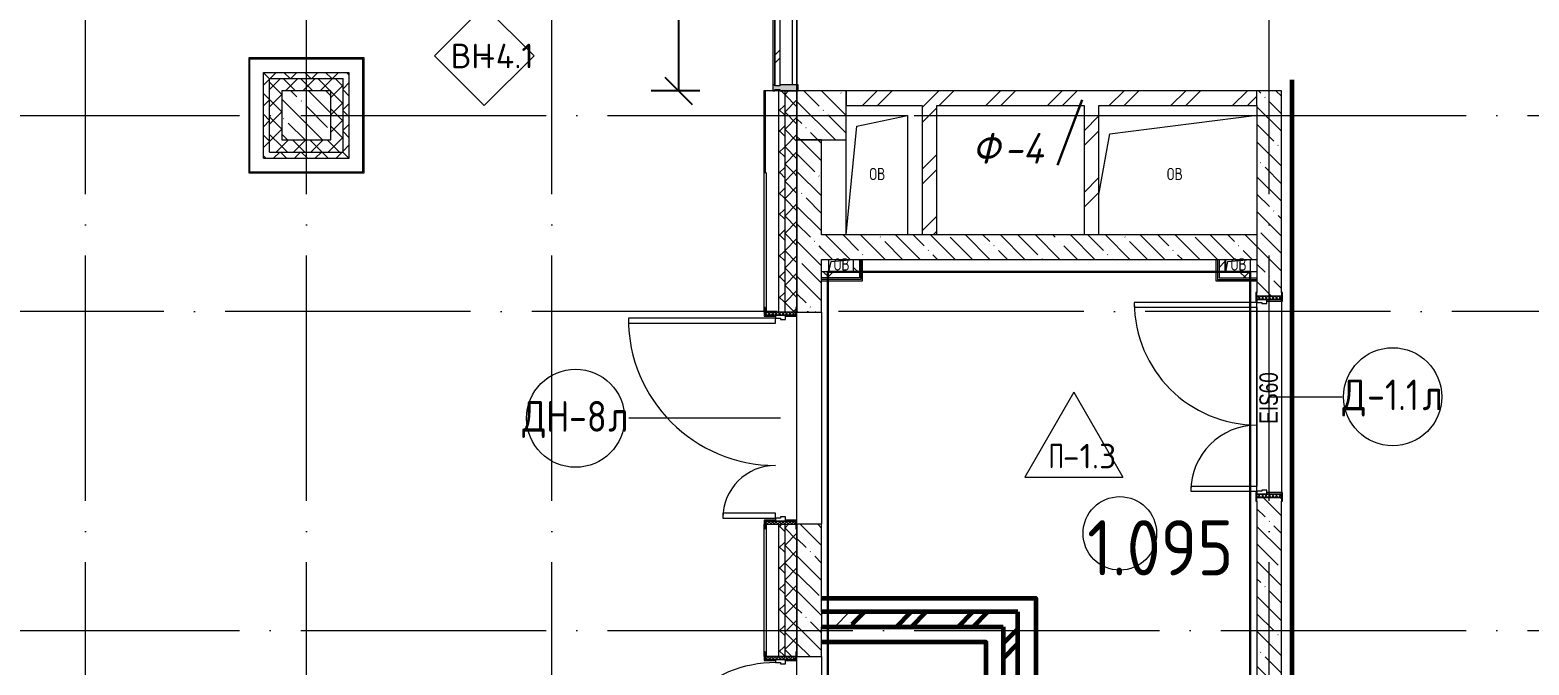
# Model space of a CAD drawing. Header units: millimetres. Extents: x -592259 to 288321, y -552984 to 293768.
# Drawn here: x 142535 to 154756, y 5742 to 10921 of the extents above; entities that cross this region are included whole.
import ezdxf

# ---------------------------------------------------------------- set-up
doc = ezdxf.new("R2010")
doc.units = ezdxf.units.MM
doc.linetypes.add('ADSK_Линия сетки', pattern=[2500, 2000, -250, 0, -250])
doc.layers.get('Defpoints').update_dxf_attribs({"color": 250})
for name, color, linetype, lineweight in [('0) кирпич', 30, 'Continuous', 60), ('2)Фархверки', 40, 'Continuous', 30), ('4.1) Штук. 3 вып', 6, 'Continuous', 60), ('4.1.1) Штук.  швы3 вып.', 6, 'Continuous', 60), ('4.2) Штук 4 вып', 6, 'Continuous', 60), ('4.7) Штук. 6 вып.', 6, 'Continuous', 30), ('A-____-____-DIMS', 250, 'Continuous', 9), ('A-AREA-____-IDEN', 250, 'Continuous', 9), ('A-DETL-GENF-OTLN', 250, 'Continuous', 5), ('A-DOOR-____-IDEN', 250, 'Continuous', 9), ('A-DOOR-____-MCUT', 250, 'Continuous', 5), ('A-DOOR-____-OTLN', 250, 'Continuous', 5), ('A-DOOR-FRAM-MCUT', 250, 'Continuous', 5), ('A-DOOR-FRAM-OTLN', 250, 'Continuous', 5), ('A-FLOR-____-IDEN', 250, 'Continuous', 9), ('A-FLOR-____-OTLN', 250, 'Continuous', 9), ('A-GLAZ-____-MCUT', 250, 'Continuous', 9), ('A-GLAZ-____-OTLN', 250, 'Continuous', 5), ('A-GLAZ-CWMG-MCUT', 250, 'Continuous', 9), ('A-GLAZ-CWMG-OTLN', 250, 'Continuous', 5), ('A-WALL-____-IDEN', 250, 'Continuous', 9), ('A-WALL-____-MCUT', 250, 'Continuous', 13), ('A-WALL-____-PATT', 250, 'Continuous', 13), ('A-WALL-FNSH-MCUT', 250, 'Continuous', 13), ('I-WALL-____-OTLN', 250, 'Continuous', 9), ('S-COLS-____-MCUT', 250, 'Continuous', 25), ('S-COLS-____-OTLN', 250, 'Continuous', 9), ('S-GRID-____-OTLN', 250, 'Continuous', 9)]:
    doc.layers.add(name, color=color, linetype=linetype, lineweight=lineweight)
doc.styles.add('Arial Narrow', font='ARIALN.TTF', dxfattribs={"width": 0.9, "height": 150})
doc.styles.add('GOST Common_1', font='', dxfattribs={"width": 0.9, "height": 250})
doc.styles.add('ISOCPEUR', font='isocpeur.ttf', dxfattribs={"width": 0.8, "height": 100})
doc.styles.add('ISOCPEUR_1', font='isocpeur.ttf', dxfattribs={"width": 0.9, "height": 250})
doc.styles.add('ISOCPEUR_2', font='isocpeur.ttf', dxfattribs={"height": 160})
doc.styles.add('ISOCPEUR_I', font='isocpeui.ttf', dxfattribs={"width": 0.9, "height": 12.5})
doc.styles.get("Standard").update_dxf_attribs({"font": 'ГОСТ тип А.ttf'})
doc.styles.get('GOST Common_1').set_extended_font_data('GOST Common')
doc.dimstyles.new('А3', dxfattribs={"dimtxt": 333, "dimasz": 222, "dimexe": 222, "dimexo": 111, "dimgap": 111, "dimtad": 1, "dimtoh": 1, "dimdec": 0, "dimrnd": 0.0015, "dimzin": 0, "dimdsep": 46, "dimtxsty": 'Standard', "dimblk": 'OBLIQUE', "dimcen": 0, "dimclrd": 7, "dimclre": 7, "dimclrt": 7, "dimadec": 0, "dimazin": 0, "dimtfac": 1, "dimtdec": 0, "dimtofl": 0, "dimtmove": 0, "dimatfit": 3, "dimfxl": 1, "dimtolj": 1, "dimtzin": 0, "dimarcsym": 0})
pattern_1 = [(45, (12287.9, -0.0006), (-251.4472, 251.4472), []), (45, (12287.9, 381), (-251.4472, 251.4472), [])]
pattern_2 = [(45, (12287.91, -0.0006), (-70.71068, 70.71068), []), (135, (12287.91, -0.0006), (-70.71068, -70.71068), [])]
pattern_3 = [(135, (12287.91, -0.0006), (-84.85281, -84.85281), []), (225, (12287.91, -0.0006), (84.85281, -84.85281), [])]
pattern_4 = [(135, (12287.91, -0.0006), (-142.5612, -142.5612), []), (135, (12430.48, -0.0006), (-142.5612, -142.5612), [252.016, -50.403, 3.353, -47.05])]
pattern_5 = [(45, (12287.91, -0.0006), (-141.42136, 141.42136), []), (135, (12287.91, -0.0006), (-141.42136, -141.42136), [])]

# ---------------------------------------------------------------- blocks, each defined once
blk = doc.blocks.new('Дверь_СКБ_1Ст_Наружная - Общешкольная светлая из подвала с фрамугой_ncs s 1020-Y90R_ДН9-35292527-АР1_Маркировочный план 1 этажа С2и3')
at = {"layer": 'A-DOOR-____-OTLN'}
h = blk.add_hatch(dxfattribs=at)
h.set_pattern_fill('FP_56', color=256, style=0, pattern_type=2)
h.set_pattern_definition([(135, (1751.41, 209.685), (-14.14214, -14.14214), []), (225, (1751.41, 209.685), (14.14214, -14.14214), [])])
h.paths.add_polyline_path([(544.5, 65), (544.5, -115), (569.5, -115), (569.5, 135), (544.5, 135), (544.5, 124.4)])
at = {"layer": 'A-DOOR-FRAM-OTLN'}
h = blk.add_hatch(dxfattribs=at)
h.set_pattern_fill('FP_57', color=256, style=0, pattern_type=2)
h.set_pattern_definition([(45, (-371.384, 209.685), (-14.1421, 14.1421), []), (135, (-371.384, 209.685), (-14.1421, -14.1421), [])])
h.paths.add_polyline_path([(-530.5, 135), (-530.5, -115), (-505.5, -115), (-505.5, 135)])
at = {"layer": 'A-DOOR-____-MCUT'}
for p, q in [((-480.5, 1050), (-480.5, 50)), ((-440.5, 1050), (-480.5, 1050)), ((-440.5, 50), (-440.5, 1050)), ((-480.5, 50), (-440.5, 50))]:
    blk.add_line(p, q, dxfattribs=at)
at = {"layer": 'A-DOOR-____-OTLN'}
for p, q in [((-497.5, 143), (-567.5, 143)), ((-567.5, 143), (-567.5, 135)), ((-567.5, 135), (-505.5, 135)), ((-505.5, 135), (-505.5, 50)), ((-497.5, 50), (-497.5, 143)), ((606.5, 143), (536.5, 143)), ((536.5, 143), (536.5, 50)), ((544.5, 50), (544.5, 135)), ((544.5, 135), (606.5, 135)), ((606.5, 135), (606.5, 143)), ((-505.5, 50), (-497.5, 50)), ((536.5, 50), (544.5, 50)), ((-567.5, -115), (-567.5, -123)), ((-505.5, -115), (-567.5, -115)), ((-497.5, -30), (-505.5, -30)), ((-505.5, -30), (-505.5, -115)), ((-497.5, -123), (-497.5, -30)), ((544.5, -30), (536.5, -30)), ((536.5, -30), (536.5, -123)), ((544.5, -115), (544.5, -30)), ((606.5, -115), (544.5, -115)), ((606.5, -123), (606.5, -115)), ((-567.5, -123), (-497.5, -123)), ((536.5, -123), (606.5, -123))]:
    blk.add_line(p, q, dxfattribs=at)
blk.add_arc((-480.5, 50), 1000, 360, 90, dxfattribs=at)
at = {"layer": 'A-DOOR-FRAM-MCUT'}
for p, q in [((-505.5, 135), (-530.5, 135)), ((-530.5, 135), (-530.5, -115)), ((-505.5, -115), (-505.5, 135)), ((569.5, 135), (544.5, 135)), ((544.5, 135), (544.5, -115)), ((569.5, -115), (569.5, 135)), ((-480.5, 50), (-505.5, 50)), ((-505.5, 50), (-505.5, -30)), ((-480.5, 10), (-480.5, 50)), ((-470.5, 10), (-480.5, 10)), ((-470.5, -30), (-470.5, 10)), ((519.5, 10), (509.5, 10)), ((509.5, 10), (509.5, -30)), ((519.5, 50), (519.5, 10)), ((544.5, 50), (519.5, 50)), ((544.5, -30), (544.5, 50)), ((-530.5, -115), (-505.5, -115)), ((-505.5, -30), (-470.5, -30)), ((509.5, -30), (544.5, -30)), ((544.5, -115), (569.5, -115))]:
    blk.add_line(p, q, dxfattribs=at)
blk = doc.blocks.new('Дверь_СКБ_2Ст_Внутренняя1 - Н_Д-1_1_1640x2100h_ЛК-42029885-АР1_Маркировочный план 1 этажа С2и3')
at = {"layer": 'A-DOOR-____-OTLN'}
h = blk.add_hatch(dxfattribs=at)
h.set_pattern_fill('FP_48', color=256, style=0, pattern_type=2)
h.set_pattern_definition([(135, (1481.41, 164.685), (-14.14214, -14.14214), []), (225, (1481.41, 164.685), (14.14214, -14.14214), [])])
h.paths.add_polyline_path([(807, 31), (807, -100), (832, -100), (832, 100), (807, 100), (807, 36)])
at = {"layer": 'A-DOOR-FRAM-OTLN'}
h = blk.add_hatch(dxfattribs=at)
h.set_pattern_fill('FP_49', color=256, style=0, pattern_type=2)
h.set_pattern_definition([(45, (-641.384, 164.685), (-14.1421, 14.1421), []), (135, (-641.384, 164.685), (-14.1421, -14.1421), [])])
h.paths.add_polyline_path([(-808, -100), (-783, -100), (-783, 100), (-808, 100)])
at = {"layer": 'A-DOOR-____-MCUT'}
for p, q in [((782, 1100), (742, 1100)), ((742, 1100), (742, 100)), ((782, 100), (782, 1100)), ((-758, 640), (-758, 100)), ((-718, 640), (-758, 640)), ((-718, 100), (-718, 640)), ((-758, 100), (-718, 100)), ((742, 100), (782, 100))]:
    blk.add_line(p, q, dxfattribs=at)
at = {"layer": 'A-DOOR-____-OTLN'}
for centre, radius, start, end in [((782, 100), 1000, 90, 180), ((-758, 100), 540, 0, 90)]:
    blk.add_arc(centre, radius, start, end, dxfattribs=at)
at = {"layer": 'A-DOOR-FRAM-MCUT'}
for p, q in [((-768, 108), (-838, 108)), ((-838, 108), (-838, 100)), ((-838, 100), (-768, 100)), ((-783, 100), (-808, 100)), ((-808, 100), (-808, -100)), ((-758, 100), (-783, 100)), ((-783, 100), (-783, 20)), ((-783, -100), (-783, 100)), ((-768, 100), (-783, 100)), ((-783, 100), (-783, 99)), ((-783, 99), (-768, 99)), ((-783, 20), (-748, 20)), ((-768, 20), (-783, 20)), ((-783, 20), (-783, -100)), ((-768, 100), (-768, 108)), ((-768, 99), (-768, 100)), ((-768, -100), (-768, 20)), ((-758, 60), (-758, 100)), ((-748, 60), (-758, 60)), ((-748, 20), (-748, 60)), ((782, 60), (772, 60)), ((772, 60), (772, 20)), ((772, 20), (807, 20)), ((782, 100), (782, 60)), ((807, 100), (782, 100)), ((862, 108), (792, 108)), ((792, 108), (792, 100)), ((807, 100), (792, 100)), ((792, 100), (792, 99)), ((792, 100), (862, 100)), ((792, 99), (807, 99)), ((807, 20), (792, 20)), ((792, 20), (792, -100)), ((807, 20), (807, 100)), ((832, 100), (807, 100)), ((807, 100), (807, -100)), ((807, 99), (807, 100)), ((807, -100), (807, 20)), ((832, -100), (832, 100)), ((862, 100), (862, 108)), ((-768, -100), (-838, -100)), ((-838, -100), (-838, -108)), ((-838, -108), (-768, -108)), ((-808, -100), (-783, -100)), ((-783, -100), (-768, -100)), ((-768, -108), (-768, -100)), ((792, -100), (807, -100)), ((862, -100), (792, -100)), ((792, -100), (792, -108)), ((792, -108), (862, -108)), ((807, -100), (832, -100)), ((862, -108), (862, -100))]:
    blk.add_line(p, q, dxfattribs=at)
blk = doc.blocks.new('BSC_Колонна _Прямоугольная - 400x400-V70-АР1_Маркировочный план 1 этажа С2и3')
at = {"layer": 'S-COLS-____-OTLN', "lineweight": 5}
h = blk.add_hatch(dxfattribs=at)
h.set_pattern_fill('FP_106', color=256, style=0, pattern_type=2)
h.set_pattern_definition([(135, (-132499.98, -10225), (-142.56192, -142.56192), []), (135, (-132357.42, -10225), (-142.56192, -142.56192), [252.016, -50.403, 3.353, -47.05])])
h.paths.add_polyline_path([(-200, -200), (200, -200), (200, 200), (-200, 200)])
at = {"layer": 'S-COLS-____-MCUT', "lineweight": 5}
for p, q in [((200, 200), (-200, 200)), ((-200, 200), (-200, -200)), ((200, -200), (200, 200)), ((-200, -200), (200, -200))]:
    blk.add_line(p, q, dxfattribs=at)
blk = doc.blocks.new('_Wn_-As_OpeningMEP_floor__Rectangular - _Wn_-As_OpeningMEP_floor__Rectangular-V76-АР1_Маркировочный план 1 этажа С2и3')
at = {"layer": 'A-DETL-GENF-OTLN', "lineweight": 5}
for p, q in [((-100, 0), (-82, 82)), ((-82, 82), (100, 100))]:
    blk.add_line(p, q, dxfattribs=at)
blk = doc.blocks.new('_Wn_-As_OpeningMEP_floor__Rectangular - _Wn_-As_OpeningMEP_floor__Rectangular-34854662-АР1_Маркировочный план 1 этажа С2и3')
at = {"layer": 'A-DETL-GENF-OTLN', "lineweight": 5}
for p, q in [((-524, 386), (675, 538)), ((-614, -108), (-524, 386))]:
    blk.add_line(p, q, dxfattribs=at)
blk = doc.blocks.new('_Wn_-As_OpeningMEP_floor__Rectangular - _Wn_-As_OpeningMEP_floor__Rectangular-34854785-АР1_Маркировочный план 1 этажа С2и3')
at = {"layer": 'A-DETL-GENF-OTLN', "lineweight": 5}
for p, q in [((-162, 450), (250, 537)), ((-250, -437), (-162, 450))]:
    blk.add_line(p, q, dxfattribs=at)
blk = doc.blocks.new('Прямоугольный импост - Импост структурный с накладкой - 190мм-21850607-АР1_Маркировочный план 1 этажа С2и3')
at = {"layer": 'A-GLAZ-CWMG-OTLN'}
blk.add_hatch(color=50, dxfattribs=at).paths.add_polyline_path([(0, -40), (0, -190), (-50, -190), (-50, -40), (-40, -40), (-40, 0), (-50, 0), (-50, 17), (0, 17), (0, 0), (-10, 0), (-10, -40)])
at = {"layer": 'A-GLAZ-CWMG-MCUT', "lineweight": 5}
for p, q in [((-50, 0), (-50, 17)), ((-50, 17), (0, 17)), ((-40, 0), (-50, 0)), ((-40, -40), (-40, 0)), ((0, 0), (-10, 0)), ((-10, 0), (-10, -40)), ((0, 17), (0, 0)), ((-50, -190), (-50, -40)), ((-50, -40), (-40, -40)), ((-10, -40), (0, -40)), ((0, -40), (0, -190)), ((0, -190), (-50, -190))]:
    blk.add_line(p, q, dxfattribs=at)
blk = doc.blocks.new('PNS_Панель прямоугольная2 - Нр_Стекло - 40мм-36115973-АР1_Маркировочный план 1 этажа С2и3')
at = {"layer": 'A-GLAZ-____-OTLN'}
h = blk.add_hatch(dxfattribs=at)
h.set_pattern_fill('FP_113', color=256, style=0, pattern_type=2)
h.set_pattern_definition([(135, (10867.5, -136420), (-282.8427, -282.8427), [200, -600]), (135, (10967.5, -136620), (-282.8427, -282.8427), [600, -200]), (135, (11067.5, -136220), (-282.8427, -282.8427), [200, -600])])
h.paths.add_polyline_path([(502.5, 0), (502.5, 40), (-502.5, 40), (-502.5, 0), (492.5, 0)])
at = {"layer": 'A-GLAZ-____-MCUT', "lineweight": 5}
for p, q in [((-492.5, 40), (492.5, 40)), ((492.5, 0), (-492.5, 0))]:
    blk.add_line(p, q, dxfattribs=at)
at = {"layer": 'A-GLAZ-____-OTLN'}
blk.add_line((-502.5, 0), (502.5, 0), dxfattribs=at)
blk = doc.blocks.new('Прямоугольный импост - Импост структурный с накладкой - 160мм-36115964-АР1_Маркировочный план 1 этажа С2и3')
at = {"layer": 'A-GLAZ-CWMG-OTLN'}
for p, q in [((136303, 11460), (136303, 10475)), ((136460, 11460), (136460, 10475))]:
    blk.add_line(p, q, dxfattribs=at)
blk = doc.blocks.new('Дверь_СКБ_2Ст_Наружная - Входная дверь 1730х2300Л_NCS S 1020-Y90R_ДН8Л-35292341-АР1_Маркировочный план 1 этажа С2и3')
at = {"layer": 'A-DOOR-____-OTLN'}
h = blk.add_hatch(dxfattribs=at)
h.set_pattern_fill('FP_114', color=256, style=0, pattern_type=2)
h.set_pattern_definition([(135, (1436.41, 199.685), (-14.14214, -14.14214), []), (225, (1436.41, 199.685), (14.14214, -14.14214), [])])
h.paths.add_polyline_path([(859.5, -125), (884.5, -125), (884.5, 125), (859.5, 125), (859.5, -35)])
at = {"layer": 'A-DOOR-FRAM-OTLN'}
h = blk.add_hatch(dxfattribs=at)
h.set_pattern_fill('FP_115', color=256, style=0, pattern_type=2)
h.set_pattern_definition([(45, (-686.384, 199.685), (-14.1421, 14.1421), []), (135, (-686.384, 199.685), (-14.1421, -14.1421), [])])
h.paths.add_polyline_path([(-845.5, 125), (-845.5, -125), (-820.5, -125), (-820.5, 125)])
at = {"layer": 'A-DOOR-____-MCUT'}
for p, q in [((834.5, 1240), (794.5, 1240)), ((794.5, 1240), (794.5, 40)), ((834.5, 40), (834.5, 1240)), ((-795.5, 470), (-795.5, 40)), ((-755.5, 470), (-795.5, 470)), ((-755.5, 40), (-755.5, 470)), ((-795.5, 40), (-755.5, 40)), ((794.5, 40), (834.5, 40))]:
    blk.add_line(p, q, dxfattribs=at)
at = {"layer": 'A-DOOR-____-OTLN'}
for p, q in [((-812.5, 133), (-882.5, 133)), ((-882.5, 133), (-882.5, 125)), ((-882.5, 125), (-820.5, 125)), ((-820.5, 125), (-820.5, 40)), ((-812.5, 40), (-812.5, 133)), ((921.5, 133), (851.5, 133)), ((851.5, 133), (851.5, 40)), ((859.5, 40), (859.5, 125)), ((859.5, 125), (921.5, 125)), ((921.5, 125), (921.5, 133)), ((-820.5, 40), (-812.5, 40)), ((851.5, 40), (859.5, 40)), ((-812.5, -40), (-820.5, -40)), ((-820.5, -40), (-820.5, -125)), ((-812.5, -133), (-812.5, -40)), ((859.5, -40), (851.5, -40)), ((851.5, -40), (851.5, -133)), ((859.5, -125), (859.5, -40)), ((-882.5, -125), (-882.5, -133)), ((-820.5, -125), (-882.5, -125)), ((-882.5, -133), (-812.5, -133)), ((851.5, -133), (921.5, -133)), ((921.5, -125), (859.5, -125)), ((921.5, -133), (921.5, -125))]:
    blk.add_line(p, q, dxfattribs=at)
for centre, radius, start, end in [((834.5, 40), 1200, 90, 180), ((-795.5, 40), 430, 0, 90)]:
    blk.add_arc(centre, radius, start, end, dxfattribs=at)
at = {"layer": 'A-DOOR-FRAM-MCUT'}
for p, q in [((-820.5, 125), (-845.5, 125)), ((-845.5, 125), (-845.5, -125)), ((-820.5, -125), (-820.5, 125)), ((884.5, 125), (859.5, 125)), ((859.5, 125), (859.5, -125)), ((884.5, -125), (884.5, 125)), ((-795.5, 40), (-820.5, 40)), ((-820.5, 40), (-820.5, -40)), ((-795.5, 0), (-795.5, 40)), ((-785.5, 0), (-795.5, 0)), ((-785.5, -40), (-785.5, 0)), ((834.5, 0), (824.5, 0)), ((824.5, 0), (824.5, -40)), ((834.5, 40), (834.5, 0)), ((859.5, 40), (834.5, 40)), ((859.5, -40), (859.5, 40)), ((-820.5, -40), (-785.5, -40)), ((824.5, -40), (859.5, -40)), ((-845.5, -125), (-820.5, -125)), ((859.5, -125), (884.5, -125))]:
    blk.add_line(p, q, dxfattribs=at)
blk = doc.blocks.new('AAR_СКБ_Марка_Перекрытия - Марка пола-17325028-АР1_Маркировочный план 1 этажа С2и3')
at = {"layer": 'A-FLOR-____-IDEN'}
for p, q in [((0, 6.93), (-4, 0)), ((0, 6.93), (4, 0)), ((-4, 0), (4, 0))]:
    blk.add_line(p, q, dxfattribs=at)
blk = doc.blocks.new('ADSK_Марка_Дверь - Типоразмер_ADSK_Марка-30565456-АР1_Маркировочный план 1 этажа С2и3')
at = {"layer": 'A-DOOR-____-IDEN'}
blk.add_circle((0, 0), 4, dxfattribs=at)
blk = doc.blocks.new('_Oblique')
at = {"color": 0, "linetype": 'ByBlock', "lineweight": -2}
blk.add_line((-0.5, -0.5), (0.5, 0.5), dxfattribs=at)
blk = doc.blocks.new('*D2622')
at = {"layer": 'A-____-____-DIMS', "color": 7, "lineweight": -2, "transparency": 16777216}
for p, q in [((147997, 12545), (147599, 12545)), ((147821, 12545), (147821, 10425)), ((147997, 10425), (147599, 10425))]:
    blk.add_line(p, q, dxfattribs=at)
at = {"layer": 'Defpoints', "color": 0, "transparency": 16777216}
for p in [(148108, 12545), (147821, 10425), (148108, 10425)]:
    blk.add_point(p, dxfattribs=at)
at = {"layer": 'A-____-____-DIMS', "color": 7, "lineweight": -2, "transparency": 16777216, "xscale": 222, "yscale": 222, "zscale": 222}
for p, rotation in [((147821, 12545), 90), ((147821, 10425), 270)]:
    blk.add_blockref('_Oblique', p, dxfattribs=dict(at, rotation=rotation))
at = {"layer": 'A-____-____-DIMS', "color": 7, "transparency": 16777216, "insert": (147543, 11485), "char_height": 333, "width": 2.3, "attachment_point": 5, "rotation": 90}
blk.add_mtext('\\A1;2120', dxfattribs=at)
blk = doc.blocks.new('AAR_СКБ_Марка_Помещения_мал - Номер-28977439-АР1_Маркировочный план 1 этажа С2и3')
at = {"layer": 'A-AREA-____-IDEN'}
blk.add_circle((-0.03, 0), 3, dxfattribs=at)
blk = doc.blocks.new('ADSK_Марка_Стена - Экземпляр_ADSK_Позиция-30564885-АР1_Маркировочный план 1 этажа С2и3')
at = {"layer": 'A-WALL-____-IDEN'}
for p, q in [((-0.16, 4.37), (-4.21, 0.31)), ((3.9, 0.31), (-0.16, 4.37)), ((-4.21, 0.31), (-0.16, -3.74)), ((-0.16, -3.74), (3.9, 0.31))]:
    blk.add_line(p, q, dxfattribs=at)

msp = doc.modelspace()

# ---------------------------------------------------------------- hatches: boundary and pattern name
at = {"layer": '0) кирпич'}
h = msp.add_hatch(dxfattribs=at)
h.set_pattern_fill('FP_4', color=256, style=0, pattern_type=2)
h.set_pattern_definition(pattern_1)
h.paths.add_polyline_path([(149237.8914, 6054.9994), (150467.9138, 6054.9994), (150467.9138, 6174.9994), (149237.8914, 6174.9994)])
h = msp.add_hatch(dxfattribs=at)
h.set_pattern_fill('FP_4', color=256, style=0, pattern_type=2)
h.set_pattern_definition(pattern_1)
h.paths.add_polyline_path([(150467.9741, 1534.9994), (150587.9138, 1534.9994), (150587.9138, 6174.9994), (150467.9138, 6174.9994), (150467.9138, 1534.9994)])
at = {"layer": 'A-WALL-____-PATT', "lineweight": 15, "true_color": 0x000000}
h = msp.add_hatch(dxfattribs=at)
h.set_pattern_fill('FP_1', color=18, style=0, pattern_type=2)
h.set_pattern_definition(pattern_4)
h.paths.add_polyline_path([(148799.7684, 25), (148987.9138, 25), (148987.9138, 4711.9994), (148787.9138, 4711.9994), (148787.9138, 25)])
h.paths.add_polyline_path([(148985.6886, 5811.9994), (148987.9138, 5811.9994), (148987.9138, 6889.9994), (148787.9138, 6889.9994), (148787.9138, 5811.9994)])
h.paths.add_polyline_path([(148787.9138, 8619.9994), (148987.9138, 8619.9994), (148987.9138, 10025), (148787.9138, 10025), (148787.9138, 8799.0577)])
h.paths.add_polyline_path([(148831.1292, 12545.0003), (148987.9138, 12545.0003), (148987.9138, 13000), (148787.9138, 13000), (148787.9138, 12545.0003)])
h = msp.add_hatch(dxfattribs=at)
h.set_pattern_fill('FP_53', color=18, style=0, pattern_type=2)
h.set_pattern_definition(pattern_3)
h.paths.add_polyline_path([(144437.8919, 9875), (144487.8919, 9875), (144487.8919, 10575), (144437.8919, 10575), (144437.8919, 10025)])
h = msp.add_hatch(dxfattribs=at)
h.set_pattern_fill('FP_53', color=18, style=0, pattern_type=2)
h.set_pattern_definition(pattern_3)
h.paths.add_polyline_path([(144587.8919, 10525), (145087.8919, 10525), (145087.8919, 10575), (144487.8919, 10575), (144487.8919, 10525)])
h = msp.add_hatch(dxfattribs=at)
h.set_pattern_fill('FP_52', color=18, style=0, pattern_type=2)
h.set_pattern_definition(pattern_2)
h.paths.add_polyline_path([(144487.8919, 9925), (144587.8919, 9925), (144587.8919, 10525), (144487.8919, 10525)])
h = msp.add_hatch(dxfattribs=at)
h.set_pattern_fill('FP_52', color=18, style=0, pattern_type=2)
h.set_pattern_definition(pattern_2)
h.paths.add_polyline_path([(144587.8919, 10425), (144987.8919, 10425), (144987.8919, 10525), (144587.8919, 10525)])
h = msp.add_hatch(dxfattribs=at)
h.set_pattern_fill('FP_52', color=18, style=0, pattern_type=2)
h.set_pattern_definition(pattern_2)
h.paths.add_polyline_path([(145087.8919, 9925), (145087.8919, 10525), (144987.8919, 10525), (144987.8919, 9925)])
h = msp.add_hatch(dxfattribs=at)
h.set_pattern_fill('FP_53', color=18, style=0, pattern_type=2)
h.set_pattern_definition(pattern_3)
h.paths.add_polyline_path([(145087.8919, 9875), (145137.8919, 9875), (145137.8919, 10575), (145087.8919, 10575), (145087.8919, 9925)])
h = msp.add_hatch(dxfattribs=at)
h.set_pattern_fill('FP_53', color=18, style=0, pattern_type=2)
h.set_pattern_definition(pattern_3)
h.paths.add_polyline_path([(148687.8919, 9755), (148687.8919, 10425), (148637.8919, 10425), (148637.8919, 9755)])
h = msp.add_hatch(dxfattribs=at)
h.set_pattern_fill('FP_52', color=18, style=0, pattern_type=2)
h.set_pattern_definition(pattern_2)
h.paths.add_polyline_path([(148787.8919, 9755), (148787.8919, 10425), (148687.8919, 10425), (148687.8919, 9755)])
h = msp.add_hatch(dxfattribs=at)
h.set_pattern_fill('FP_4', color=18, style=0, pattern_type=2)
h.set_pattern_definition(pattern_1)
h.paths.add_polyline_path([(149212.9138, 10305.0006), (152537.9138, 10305.0006), (152537.8919, 10424.9987), (149187.8919, 10425.0006), (149187.8919, 10305.0006)])
h = msp.add_hatch(dxfattribs=at)
h.set_pattern_fill('FP_1', color=18, style=0, pattern_type=2)
h.set_pattern_definition(pattern_4)
h.paths.add_polyline_path([(152737.9138, -175), (152737.9138, 7109.9994), (152537.9138, 7109.9994), (152537.9138, -175), (152637.8913, -175)])
h.paths.add_polyline_path([(152588.6141, 8749.9994), (152737.9138, 8749.9994), (152737.8919, 10425.0006), (152537.9138, 10425.0006), (152537.9138, 8749.9994)])
h = msp.add_hatch(dxfattribs=at)
h.set_pattern_fill('FP_4', color=18, style=0, pattern_type=2)
h.set_pattern_definition(pattern_1)
h.paths.add_polyline_path([(149927.9138, 9249.9996), (149927.9138, 10305.0006), (149807.9138, 10305.0006), (149807.9138, 9249.9997)])
h = msp.add_hatch(dxfattribs=at)
h.set_pattern_fill('FP_4', color=18, style=0, pattern_type=2)
h.set_pattern_definition(pattern_1)
h.paths.add_polyline_path([(151128.5422, 9249.9994), (151248.5403, 9249.9997), (151248.5422, 10305.0006), (151128.5422, 10305.0006), (151128.5422, 9268.6131)])
h = msp.add_hatch(dxfattribs=at)
h.set_pattern_fill('FP_52', color=18, style=0, pattern_type=2)
h.set_pattern_definition(pattern_2)
h.paths.add_polyline_path([(144730.2627, 9925), (144987.8919, 9925), (144987.8919, 10025), (144587.8919, 10025), (144587.8919, 9925), (144607.8919, 9925)])
h = msp.add_hatch(dxfattribs=at)
h.set_pattern_fill('FP_53', color=18, style=0, pattern_type=2)
h.set_pattern_definition(pattern_3)
h.paths.add_polyline_path([(145087.8919, 9875), (145087.8919, 9925), (144487.8919, 9925), (144487.8919, 9875), (144987.8919, 9875)])
h = msp.add_hatch(dxfattribs=at)
h.set_pattern_fill('FP_53', color=18, style=0, pattern_type=2)
h.set_pattern_definition(pattern_3)
h.paths.add_polyline_path([(148687.8919, -275), (148687.8919, 4711.9994), (148637.8919, 4711.9994), (148637.8919, -275)])
h.paths.add_polyline_path([(148687.8919, 5811.9994), (148687.8919, 6889.9994), (148637.8919, 6889.9994), (148637.8919, 5811.9994)])
h.paths.add_polyline_path([(148637.8919, 8619.9994), (148687.8919, 8619.9994), (148687.8919, 9755), (148637.8919, 9755), (148637.8919, 8799.0577)])
h = msp.add_hatch(dxfattribs=at)
h.set_pattern_fill('FP_52', color=18, style=0, pattern_type=2)
h.set_pattern_definition(pattern_2)
h.paths.add_polyline_path([(148687.8919, -175), (148787.8919, -175), (148787.8919, 4711.9994), (148785.8919, 4711.9994), (148785.8477, 4674.9994), (148777.8919, 4674.9994), (148777.8919, 4711.9994), (148687.8919, 4711.9994), (148687.8919, 8.7269)])
h.paths.add_polyline_path([(148785.8919, 5811.9994), (148787.8919, 5811.9994), (148787.8919, 6889.9994), (148785.8919, 6889.9994), (148785.8919, 6852.9994), (148777.8919, 6852.9994), (148777.8919, 6889.9994), (148687.8919, 6889.9994), (148687.8919, 5811.9994), (148777.8919, 5811.9994), (148777.8919, 5848.9994), (148785.8919, 5848.9994), (148785.8919, 5827.4634)])
h.paths.add_polyline_path([(148777.8919, 8619.9994), (148777.8919, 8656.9994), (148785.8919, 8656.9994), (148785.8919, 8619.9994), (148787.8919, 8619.9994), (148787.8919, 9755), (148687.8919, 9755), (148687.8919, 8619.9994), (148752.8919, 8619.9994)])
h = msp.add_hatch(dxfattribs=at)
h.set_pattern_fill('FP_1', color=18, style=0, pattern_type=2)
h.set_pattern_definition(pattern_4)
h.paths.add_polyline_path([(152537.9138, 9049.9994), (152537.9029, 9249.9994), (148987.9138, 9249.9994), (148987.9138, 9049.9994), (152501.643, 9049.9994)])
h = msp.add_hatch(dxfattribs=at)
h.set_pattern_fill('FP_83', color=18, style=0, pattern_type=2)
h.set_pattern_definition(pattern_5)
h.paths.add_polyline_path([(149297.1093, 8899.9994), (149297.1093, 9049.9994), (149247.1093, 9049.9994), (149247.1093, 8899.9994), (149259.5291, 8899.9994)])
h = msp.add_hatch(dxfattribs=at)
h.set_pattern_fill('FP_83', color=18, style=0, pattern_type=2)
h.set_pattern_definition(pattern_5)
h.paths.add_polyline_path([(152278.7184, 8899.9994), (152278.7184, 9049.9994), (152228.7184, 9049.9994), (152228.7184, 8899.9994), (152265.2896, 8899.9994)])
h = msp.add_hatch(dxfattribs=at)
h.set_pattern_fill('FP_83', color=18, style=0, pattern_type=2)
h.set_pattern_definition(pattern_5)
h.paths.add_polyline_path([(149244.981, 8899.9994), (149247.1093, 8899.9994), (149247.1093, 8949.9994), (148987.9138, 8949.9994), (148987.9138, 8899.9994), (149047.3578, 8899.9994)])
h = msp.add_hatch(dxfattribs=at)
h.set_pattern_fill('FP_83', color=18, style=0, pattern_type=2)
h.set_pattern_definition(pattern_5)
h.paths.add_polyline_path([(152510.9432, 8899.9994), (152537.9138, 8899.9994), (152537.8913, 8949.9994), (152278.7184, 8949.9994), (152278.7184, 8899.9994), (152509.7883, 8899.9994)])
h = msp.add_hatch(dxfattribs=at)
h.set_pattern_fill('FP_4', color=18, style=0, pattern_type=2)
h.set_pattern_definition(pattern_1)
h.paths.add_polyline_path([(149237.8914, 6054.9994), (149237.8914, 6174.9994), (148987.9138, 6174.9994), (148987.9138, 6054.9994), (149123.8775, 6054.9994)])
at = {"layer": 'S-COLS-____-OTLN', "lineweight": 5, "true_color": 0x000000}
h = msp.add_hatch(dxfattribs=at)
h.set_pattern_fill('FP_1', color=18, style=0, pattern_type=2)
h.set_pattern_definition(pattern_4)
h.paths.add_polyline_path([(148861.9225, 10025), (149187.8919, 10025), (149187.8919, 10425), (148787.8919, 10425), (148787.9138, 10025)])

# ---------------------------------------------------------------- linework, layer by layer
at = {"layer": '0) кирпич'}
for p, q in [((150587.9138, 6174.9994), (148987.9138, 6174.9994)), ((150587.9138, 1654.9994), (150587.9138, 6174.9994)), ((148987.9138, 6054.9994), (150467.9138, 6054.9994)), ((150467.9138, 6054.9994), (150467.9138, 1534.9994))]:
    msp.add_line(p, q, dxfattribs=at)
at = {"layer": '2)Фархверки'}
msp.add_line((151112.4575, 10351.2839), (150911.7722, 9818.7839), dxfattribs=at)
at = {"layer": '4.1) Штук. 3 вып'}
msp.add_lwpolyline([(152824.391, 48485.5), (152824.391, 58375), (157197.4452, 58375), (157197.4452, 211.6505), (152824.391, 211.6505), (152824.391, 10513.9665)], dxfattribs=at)
at = {"layer": '4.1.1) Штук.  швы3 вып.'}
msp.add_lwpolyline([(152824.391, 6742.7276), (152824.391, 9505.1106)], dxfattribs=at)
at = {"layer": '4.2) Штук 4 вып'}
for points in [[(148987.9138, 6287.7188), (150735.5264, 6287.7188), (150735.5264, 1775.3747), (152537.9138, 1775.3747)], [(152537.9138, 1403.6575), (150329.6911, 1403.6575), (150329.6911, 5929.3769), (148987.9138, 5929.3769)]]:
    msp.add_lwpolyline(points, dxfattribs=at)
at = {"layer": '4.7) Штук. 6 вып.'}
msp.add_lwpolyline([(149037.9741, 75.0006), (152483.513, 75.0006), (152483.513, 8949.9994), (149037.9741, 8949.9994)], close=True, dxfattribs=at)
at = {"layer": 'A-DOOR-____-IDEN', "color": 18, "true_color": 0x000000}
for p, q in [((152637.9138, 7929.9994), (153233.0862, 7929.9994)), ((148652.8919, 7754.9994), (147417.1345, 7754.9994))]:
    msp.add_line(p, q, dxfattribs=at)
at = {"layer": 'A-FLOR-____-OTLN', "color": 18, "lineweight": 5, "true_color": 0x000000}
for p, q in [((148787.8919, 11460.0003), (148787.8919, 10475.0003)), ((149187.8919, 10224.9997), (149687.8919, 10224.9997)), ((149687.8919, 10224.9997), (149687.8919, 9249.9997)), ((151248.5422, 10225), (152537.9029, 10225)), ((149187.8919, 9249.9997), (149187.8919, 10025)), ((149047.3578, 8949.9994), (149047.3578, 9049.9994)), ((152283.7615, 8949.9994), (152283.7615, 9049.9994)), ((152483.513, 9049.9994), (152483.513, 8949.9994)), ((148987.9138, 8619.9994), (148987.9138, 6889.9994)), ((152537.8913, 7199.9994), (152537.8913, 8659.9994)), ((152537.9138, 8659.9994), (152537.9138, 7199.9994)), ((148987.9138, 5809.9994), (148787.9138, 5809.9994)), ((148987.9138, 5811.9994), (148987.9138, 5809.9994))]:
    msp.add_line(p, q, dxfattribs=at)
at = {"layer": 'A-WALL-____-MCUT', "color": 18, "lineweight": 15, "true_color": 0x000000}
for p, q in [((144327.8919, 9765), (144327.8919, 10685)), ((144327.8919, 10685), (145247.8919, 10685)), ((145247.8919, 9765), (145247.8919, 10685)), ((144437.8919, 9875), (144437.8919, 10575)), ((144437.8919, 10575), (145137.8919, 10575)), ((144487.8919, 9925), (144487.8919, 10525)), ((144487.8919, 10525), (145087.8919, 10525)), ((145087.8919, 9925), (145087.8919, 10525)), ((145137.8919, 9875), (145137.8919, 10575)), ((148787.8919, 10425.0003), (148527.8919, 10425.0003)), ((148527.8919, 10425.0003), (148527.8919, 9755)), ((148637.8919, 10425.0003), (148637.8919, 9755)), ((148687.8919, 10425.0003), (148687.8919, 9755)), ((148787.8919, 9755), (148787.8919, 10425.0003)), ((152537.9138, 10425.0006), (149187.8919, 10425.0006)), ((149187.8919, 10425.0006), (149187.8919, 10305.0006)), ((152737.9138, 10425.0006), (152537.9138, 10425.0006)), ((152537.9138, 10305.0006), (152537.9138, 10425.0006)), ((152737.9138, 8779.9994), (152737.9138, 10425.0006)), ((149187.8919, 10305.0006), (149807.9138, 10305.0006)), ((149807.9138, 10305.0006), (149807.9138, 9249.9994)), ((149927.9138, 10305.0006), (151128.5422, 10305.0006)), ((149927.9138, 9249.9994), (149927.9138, 10305.0006)), ((151128.5422, 10305.0006), (151128.5422, 9249.9994)), ((151248.5422, 10305.0006), (152537.9138, 10305.0006)), ((151248.5422, 9249.9994), (151248.5422, 10305.0006)), ((152537.9138, 10305.0006), (152537.9138, 8779.9994)), ((148987.9138, 10025), (148787.9138, 10025)), ((148787.9138, 10025), (148787.9138, 8619.9994)), ((148987.9138, 9249.9994), (148987.9138, 10025)), ((144487.8919, 9925), (145087.8919, 9925)), ((144437.8919, 9875), (145137.8919, 9875)), ((144327.8919, 9765), (145247.8919, 9765)), ((148537.8919, 9755), (148517.8919, 9755)), ((148537.8919, 9755), (148537.8919, 8619.9994)), ((148637.8919, 9755), (148637.8919, 8619.9994)), ((148687.8919, 9755), (148687.8919, 8619.9994)), ((148787.8919, 8619.9994), (148787.8919, 9755)), ((149807.9138, 9249.9994), (148987.9138, 9249.9994)), ((152537.9138, 9249.9994), (149807.9138, 9249.9994)), ((148987.9138, 9049.9994), (152537.9138, 9049.9994)), ((148987.9138, 8619.9994), (148987.9138, 9049.9994)), ((149247.1093, 9049.9994), (149247.1093, 8949.9994)), ((149297.1093, 9049.9994), (149297.1093, 8899.9994)), ((149309.6093, 9049.9994), (149309.6093, 8887.4994)), ((152216.2184, 9049.9994), (152216.2184, 8887.4994)), ((152228.7184, 9049.9994), (152228.7184, 8899.9994)), ((152278.7184, 8949.9994), (152278.7184, 9049.9994)), ((149247.1093, 8949.9994), (148987.9138, 8949.9994)), ((152537.9138, 8949.9994), (152278.7184, 8949.9994)), ((149297.1093, 8899.9994), (148987.9138, 8899.9994)), ((149309.6093, 8887.4994), (148987.9138, 8887.4994)), ((152216.2184, 8887.4994), (152537.9138, 8887.4994)), ((152228.7184, 8899.9994), (152537.9138, 8899.9994)), ((148785.8919, 8619.9994), (148787.8919, 8619.9994)), ((148787.9138, 8619.9994), (148987.9138, 8619.9994)), ((152537.9138, 7079.9994), (152537.9138, 1654.9994)), ((152737.9138, 25), (152737.9138, 7079.9994)), ((148537.8919, 6889.9994), (148537.8919, 5811.9994)), ((148637.8919, 6889.9994), (148637.8919, 5811.9994)), ((148687.8919, 6889.9994), (148687.8919, 5811.9994)), ((148787.8919, 6889.9994), (148785.8919, 6889.9994)), ((148787.8919, 5811.9994), (148787.8919, 6889.9994)), ((148987.9138, 6889.9994), (148787.9138, 6889.9994)), ((148787.9138, 6889.9994), (148787.9138, 5811.9994)), ((148987.9138, 6174.9994), (148987.9138, 6889.9994)), ((148987.9138, 6174.9994), (148987.9138, 6054.9994)), ((148987.9138, 5811.9994), (148987.9138, 6054.9994)), ((148785.8919, 5811.9994), (148787.8919, 5811.9994)), ((148787.9138, 5811.9994), (148987.9138, 5811.9994))]:
    msp.add_line(p, q, dxfattribs=at)
at = {"layer": 'A-WALL-FNSH-MCUT', "lineweight": 15}
for p, q in [((144317.8919, 10695), (144317.8919, 9755)), ((145257.8919, 10695), (144317.8919, 10695)), ((145257.8919, 9755), (145257.8919, 10695)), ((148527.8919, 10425.0003), (148517.8919, 10425.0003)), ((148517.8919, 10425.0003), (148517.8919, 9755)), ((144317.8919, 9755), (145257.8919, 9755)), ((148517.8919, 9755), (148517.8919, 8619.9994)), ((149322.1093, 8874.9994), (149322.1093, 9049.9994)), ((152203.7184, 9049.9994), (152203.7184, 8874.9994)), ((148987.9138, 8874.9994), (149322.1093, 8874.9994)), ((152203.7184, 8874.9994), (152537.9138, 8874.9994)), ((148517.8919, 8619.9994), (148519.8919, 8619.9994)), ((148519.8919, 6889.9994), (148517.8919, 6889.9994)), ((148517.8919, 6889.9994), (148517.8919, 5811.9994)), ((148517.8919, 5811.9994), (148519.8919, 5811.9994))]:
    msp.add_line(p, q, dxfattribs=at)
at = {"layer": 'I-WALL-____-OTLN', "color": 18, "lineweight": 15, "true_color": 0x000000}
for p, q in [((152737.9138, 8709.9994), (152737.9138, 7149.9994)), ((148787.9138, 6889.9994), (148787.9138, 8619.9994)), ((152537.9138, 7199.9994), (152537.9138, 8659.9994)), ((148787.9138, 4711.9994), (148787.9138, 5811.9994)), ((148987.9138, 5811.9994), (148987.9138, 4711.9994))]:
    msp.add_line(p, q, dxfattribs=at)
at = {"layer": 'S-COLS-____-MCUT', "color": 18, "lineweight": 5, "true_color": 0x000000}
for p, q in [((149187.8919, 10425), (148787.8919, 10425)), ((148787.8919, 10425), (148787.8919, 10025)), ((149187.8919, 10025), (149187.8919, 10425)), ((148987.9138, 10025), (149187.8919, 10025))]:
    msp.add_line(p, q, dxfattribs=at)
at = {"layer": 'S-COLS-____-OTLN', "color": 18, "lineweight": 5, "true_color": 0x000000}
msp.add_line((148787.8919, 10025), (148987.9138, 10025), dxfattribs=at)
at = {"layer": 'S-GRID-____-OTLN', "color": 18, "linetype": 'ADSK_Линия сетки', "true_color": 0x000000}
for p, q in [((142987.9138, -2919.5356), (142987.9138, 61063.6538)), ((144787.9138, -2919.5356), (144787.9138, 61063.6538)), ((146787.9138, -2919.5356), (146787.9138, 61063.6538)), ((148787.9138, -2919.5356), (148787.9138, 61063.6538)), ((152637.9138, -2919.5356), (152637.9138, 61063.6538)), ((77240.3519, 10225), (168626.8279, 10225)), ((168626.8279, 8625), (111607.9138, 8625)), ((77240.3519, 6025), (168626.8279, 6025))]:
    msp.add_line(p, q, dxfattribs=at)

# ---------------------------------------------------------------- block references
at = {"layer": 'A-AREA-____-IDEN', "color": 18, "true_color": 0x000000, "xscale": 99.99999999999993, "yscale": 99.99999999999993, "zscale": 99.99999999999993}
msp.add_blockref('AAR_СКБ_Марка_Помещения_мал - Номер-28977439-АР1_Маркировочный план 1 этажа С2и3', (151422.7868, 6816.033), dxfattribs=at)
at = {"layer": 'A-DOOR-____-IDEN', "color": 18, "true_color": 0x000000, "xscale": 99.99999999999993, "yscale": 99.99999999999993, "zscale": 99.99999999999993}
for p in [(153644.3936, 7929.9994), (146982.8919, 7754.9994)]:
    msp.add_blockref('ADSK_Марка_Дверь - Типоразмер_ADSK_Марка-30565456-АР1_Маркировочный план 1 этажа С2и3', p, dxfattribs=at)
at = {"layer": 'A-DOOR-____-OTLN', "color": 18, "true_color": 0x000000}
for name, p, rotation in [('Дверь_СКБ_2Ст_Внутренняя1 - Н_Д-1_1_1640x2100h_ЛК-42029885-АР1_Маркировочный план 1 этажа С2и3', (152637.9138, 7917.4994), 89.9999999999999), ('Дверь_СКБ_2Ст_Наружная - Входная дверь 1730х2300Л_NCS S 1020-Y90R_ДН8Л-35292341-АР1_Маркировочный план 1 этажа С2и3', (148652.8919, 7735.4994), 89.9999999999999), ('Дверь_СКБ_1Ст_Наружная - Общешкольная светлая из подвала с фрамугой_ncs s 1020-Y90R_ДН9-35292527-АР1_Маркировочный план 1 этажа С2и3', (148662.8919, 5242.4994), 89.99999999999993)]:
    msp.add_blockref(name, p, dxfattribs=dict(at, rotation=rotation))
at = {"layer": 'A-FLOR-____-IDEN', "color": 18, "true_color": 0x000000, "xscale": 99.99999999999993, "yscale": 99.99999999999993, "zscale": 99.99999999999993}
msp.add_blockref('AAR_СКБ_Марка_Перекрытия - Марка пола-17325028-АР1_Маркировочный план 1 этажа С2и3', (151044.8171, 7274.9994), dxfattribs=at)
at = {"layer": 'A-GLAZ-____-MCUT', "color": 18, "lineweight": 5, "true_color": 0x000000, "rotation": 270}
msp.add_blockref('PNS_Панель прямоугольная2 - Нр_Стекло - 40мм-36115973-АР1_Маркировочный план 1 этажа С2и3', (148607.9138, 10967.5003), dxfattribs=at)
at = {"layer": 'A-GLAZ-____-OTLN', "color": 18, "true_color": 0x000000}
for name, p in [('_Wn_-As_OpeningMEP_floor__Rectangular - _Wn_-As_OpeningMEP_floor__Rectangular-34854785-АР1_Маркировочный план 1 этажа С2и3', (149437.8919, 9687.4997)), ('_Wn_-As_OpeningMEP_floor__Rectangular - _Wn_-As_OpeningMEP_floor__Rectangular-34854662-АР1_Маркировочный план 1 этажа С2и3', (151862.9029, 9687.4997)), ('_Wn_-As_OpeningMEP_floor__Rectangular - _Wn_-As_OpeningMEP_floor__Rectangular-V76-АР1_Маркировочный план 1 этажа С2и3', (149147.2336, 8949.9994)), ('_Wn_-As_OpeningMEP_floor__Rectangular - _Wn_-As_OpeningMEP_floor__Rectangular-V76-АР1_Маркировочный план 1 этажа С2и3', (152383.6372, 8949.9994))]:
    msp.add_blockref(name, p, dxfattribs=at)
at = {"layer": 'A-GLAZ-CWMG-OTLN', "color": 18, "true_color": 0x000000}
msp.add_blockref('Прямоугольный импост - Импост структурный с накладкой - 160мм-36115964-АР1_Маркировочный план 1 этажа С2и3', (12287.9138, -0.0006), dxfattribs=at)
at = {"layer": 'A-GLAZ-CWMG-OTLN', "color": 18, "true_color": 0x000000, "extrusion": (0, 0, -1), "rotation": 270}
msp.add_blockref('Прямоугольный импост - Импост структурный с накладкой - 190мм-21850607-АР1_Маркировочный план 1 этажа С2и3', (-148607.9138, 10425.0003), dxfattribs=at)
at = {"layer": 'A-WALL-____-IDEN', "color": 18, "true_color": 0x000000, "xscale": 99.99999999999993, "yscale": 99.99999999999993, "zscale": 99.99999999999993}
msp.add_blockref('ADSK_Марка_Стена - Экземпляр_ADSK_Позиция-30564885-АР1_Маркировочный план 1 этажа С2и3', (146254.4818, 10679.2831), dxfattribs=at)
at = {"layer": 'S-COLS-____-OTLN', "color": 18, "lineweight": 5, "true_color": 0x000000}
msp.add_blockref('BSC_Колонна _Прямоугольная - 400x400-V70-АР1_Маркировочный план 1 этажа С2и3', (144787.8919, 10225), dxfattribs=at)

# ---------------------------------------------------------------- texts
at = {"layer": '2)Фархверки', "attachment_point": 1}
for s, insert, char_height, width, style in [('\\fISOCPEUR|b0|i1|c204|p34|;Ф', (150215.874, 10081.2755), 250, 312.658125, 'ISOCPEUR_I'), ('-4', (150473.8427, 10081.2755), 250, 472.995625, 'ISOCPEUR_I'), ('ОВ', (149377.913, 9796.4551), 100, 160.3375, 'ISOCPEUR'), ('ОВ', (151802.9239, 9796.4551), 100, 160.3375, 'ISOCPEUR'), ('ОВ', (149087.2546, 9058.9549), 100, 160.3375, 'ISOCPEUR'), ('ОВ', (152323.6583, 9058.9549), 100, 160.3375, 'ISOCPEUR')]:
    msp.add_mtext(s, dxfattribs=dict(at, insert=insert, char_height=char_height, width=width, style=style))
at = {"layer": 'A-AREA-____-IDEN', "color": 18, "true_color": 0x000000, "insert": (151153.2864, 6923.5185), "char_height": 450, "width": 609.2825, "attachment_point": 1, "style": 'ISOCPEUR_1'}
msp.add_mtext('1.095', dxfattribs=at)
at = {"layer": 'A-DOOR-____-IDEN', "color": 18, "true_color": 0x000000, "insert": (152557.7653, 7709.042), "char_height": 150, "width": 526.708687, "attachment_point": 1, "rotation": 90, "style": 'Arial Narrow'}
msp.add_mtext('EIS60', dxfattribs=at)
at = {"layer": 'A-DOOR-____-IDEN', "color": 18, "true_color": 0x000000, "char_height": 250, "attachment_point": 1, "style": 'GOST Common_1'}
for s, insert, width in [('\\fGOST Common|b0|i0|c204|p34|;\\W.9;Д', (153233.0862, 8070.45), 245.316375), ('-1.1', (153435.4925, 8070.45), 548.35425), ('\\fGOST Common|b0|i0|c204|p34|;\\W.9;л', (153887.93, 8070.45), 194.810062), ('ДН', (146547.7345, 7895.45), 461.772), ('-8', (146928.7345, 7895.45), 389.620125), ('\\fGOST Common|b0|i0|c204|p34|;\\W.9;л', (147250.2033, 7895.45), 194.810062)]:
    msp.add_mtext(s, dxfattribs=dict(at, insert=insert, width=width))
at = {"layer": 'A-FLOR-____-IDEN', "color": 18, "true_color": 0x000000, "char_height": 200, "attachment_point": 1, "style": 'ISOCPEUR_2'}
for s, insert, width in [('\\fISOCPEUR|b0|i0|c204|p34|;\\W.7;П', (150839.5822, 7546.3852), 140.295312), ('-1.3', (150955.3374, 7546.3852), 381.60325)]:
    msp.add_mtext(s, dxfattribs=dict(at, insert=insert, width=width))
at = {"layer": 'A-WALL-____-IDEN', "color": 18, "true_color": 0x000000, "char_height": 200, "attachment_point": 1, "style": 'ISOCPEUR_2'}
for s, insert, width in [('ВН', (145964.5509, 10808.9517), 280.590625), ('-4.1', (146196.0613, 10808.9517), 398.438687)]:
    msp.add_mtext(s, dxfattribs=dict(at, insert=insert, width=width))

# ---------------------------------------------------------------- dimensions: what is measured, and where the dimension line sits
at = {"layer": 'A-____-____-DIMS', "color": 18, "true_color": 0x000000}
dim = msp.add_linear_dim(base=(147820.7228, 10425.0003), p1=(148107.9138, 12545.0003), p2=(148107.9138, 10425.0003), angle=90, dimstyle='А3', dxfattribs=at)
dim.commit()
dim.dimension.update_dxf_attribs({"geometry": '*D2622', "text_midpoint": (147543.2228, 11485.0003)})

doc.saveas('drawing.dxf')
